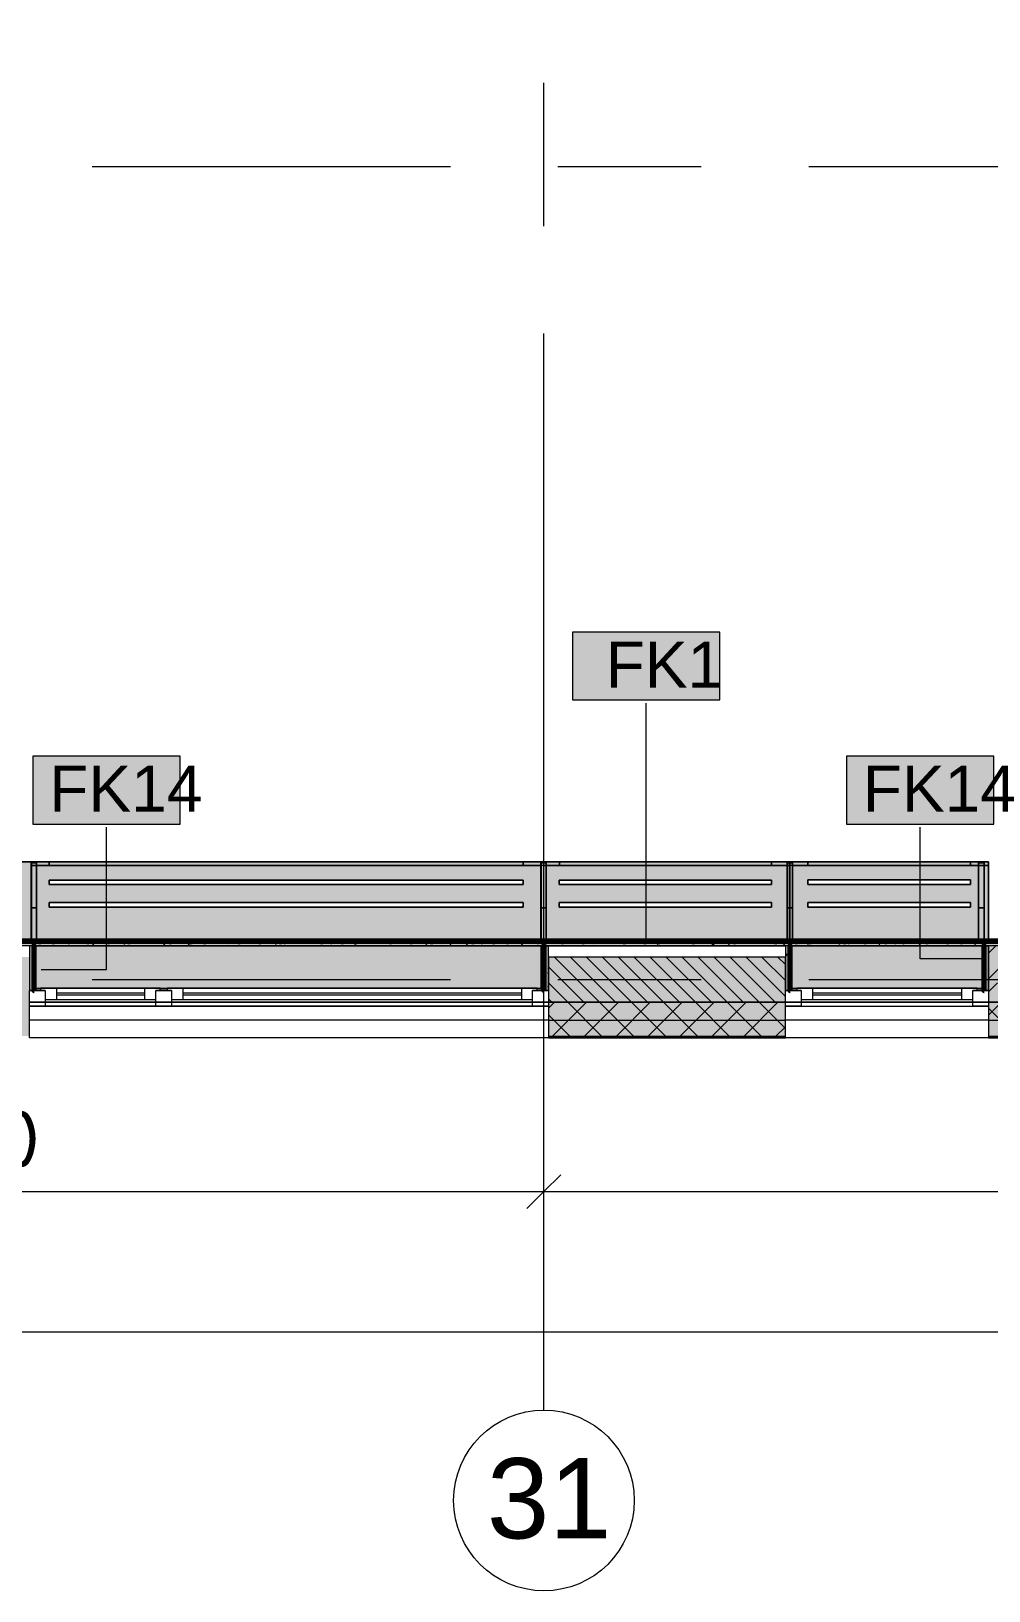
# Model space of a CAD drawing. Header units: millimetres. Extents: x -3817 to 677485, y -22715 to 103890.
# Drawn here: x 665764 to 670007, y -830 to 6076 of the extents above; entities that cross this region are included whole.
import ezdxf

# ---------------------------------------------------------------- set-up
doc = ezdxf.new("R2010")
doc.units = ezdxf.units.MM
doc.layers.add('PDF _Геометрия', color=7, linetype='Continuous', true_color=0x1d1d1d)
doc.layers.add('PDF _Сплошная заливка', color=7, linetype='Continuous', true_color=0xffffff)
doc.layers.add('PDF _Текст', color=7, linetype='Continuous')
doc.styles.add('PDF ArialMT', font='arial.ttf')
doc.styles.add('PDF GOST-Common', font='arial.ttf')
doc.styles.add('PDF ISOCPEUR', font='isocpeur.ttf')

msp = doc.modelspace()

# ---------------------------------------------------------------- hatches: boundary and pattern name
at = {"layer": 'PDF _Сплошная заливка', "true_color": 0xeae6de, "transparency": 33554559}
h = msp.add_hatch(color=254, dxfattribs=at)
h.paths.add_polyline_path([(664604.5, 2046.9), (665764.7, 2046.9), (665764.7, 2397.2), (664604.5, 2397.2)], flags=0)
h.paths.add_polyline_path([(664684.5, 2197.2), (664684.5, 2217.2), (665684.7, 2217.2), (665684.7, 2197.2), (665276.1, 2197.2)], flags=0)
h.paths.add_polyline_path([(664684.5, 2297.2), (664684.5, 2317.2), (665684.7, 2317.2), (665684.7, 2297.2), (665276.1, 2297.2)], flags=0)
h = msp.add_hatch(color=254, dxfattribs=at)
h.paths.add_polyline_path([(665763.8, 2046.9), (668023.8, 2046.9), (668023.8, 2397.1), (665763.8, 2397.1)], flags=0)
h.paths.add_polyline_path([(665843.8, 2197.1), (665843.8, 2217.1), (667943.8, 2217.1), (667943.8, 2197.1), (666710.8, 2197.1)], flags=0)
h.paths.add_polyline_path([(665843.8, 2297.1), (665843.8, 2317.1), (667943.8, 2317.1), (667943.8, 2297.1), (666710.8, 2297.1)], flags=0)
h = msp.add_hatch(color=254, dxfattribs=at)
h.paths.add_polyline_path([(668023.8, 2046.9), (669124, 2046.9), (669124, 2396.9), (668023.8, 2396.9)], flags=0)
h.paths.add_polyline_path([(668145.6, 2196.9), (668103.8, 2196.9), (668103.8, 2216.9), (669044, 2216.9), (669044, 2196.9)], flags=0)
h.paths.add_polyline_path([(668103.8, 2296.9), (668103.8, 2316.9), (669044, 2316.9), (669044, 2296.9), (668145.6, 2296.9)], flags=0)
h = msp.add_hatch(color=254, dxfattribs=at)
h.paths.add_polyline_path([(669125.2, 2046.9), (670005.5, 2046.9), (670005.5, 2397.2), (669125.2, 2397.2)], flags=0)
h.paths.add_polyline_path([(669205.2, 2197.2), (669205.2, 2217.2), (669925.5, 2217.2), (669925.5, 2197.2), (669580.3, 2197.2)], flags=0)
h.paths.add_polyline_path([(669205.2, 2297.2), (669205.2, 2317.2), (669925.5, 2317.2), (669925.5, 2297.2), (669580.3, 2297.2)], flags=0)
at = {"layer": 'PDF _Сплошная заливка', "transparency": 33554559}
for points in [[(676885.5, 2025.9), (676885.5, 2045.9), (661845.5, 2045.9), (661846.5, 2025.9), (676754.1, 2025.9)], [(668035.5, 1827.9), (668055.5, 1827.9), (668055.5, 2025.7), (668035.5, 2025.7), (668035.5, 1922.8)], [(669985.5, 1827.9), (670005.5, 1827.9), (670005.5, 2025.7), (669985.5, 2025.7), (669985.5, 1922.8)], [(670005.5, 1775.9), (670905.5, 1775.9), (670905.5, 2025.9), (670005.5, 2025.9), (670005.5, 1922.8)]]:
    msp.add_hatch(color=256, dxfattribs=at).paths.add_polyline_path(points)
at = {"layer": 'PDF _Сплошная заливка', "true_color": 0xeae6de, "transparency": 33554559}
for points in [[(665805.5, 1837.2), (665805.5, 1837.9), (668023.8, 1837.9), (668023.8, 2025.9), (665776.5, 2025.9), (665776.5, 1837.2)], [(669155.5, 1837.2), (669155.5, 1837.9), (669984.5, 1837.9), (669985.5, 2025.7), (669126.5, 2025.9), (669126.5, 1837.2)]]:
    msp.add_hatch(color=254, dxfattribs=at).paths.add_polyline_path(points)
at = {"layer": 'PDF _Сплошная заливка', "transparency": 33554559}
h = msp.add_hatch(color=256, dxfattribs=at)
h.paths.add_polyline_path([(661005.5, 1775.9), (661905.5, 1775.9), (661905.5, 1975.9), (661005.5, 1975.9), (661005.5, 1922.8)], flags=0)
h.paths.add_polyline_path([(665755.5, 1775.9), (665755.5, 1975.9), (665505.5, 1975.9), (665505.5, 1775.9)], flags=0)
h.paths.add_polyline_path([(658102.3, 1775.9), (658305.5, 1775.9), (658305.5, 1975.9), (657255.5, 1975.9), (657255.5, 1775.9)], flags=0)
h.paths.add_polyline_path([(673505.5, 1775.9), (673505.5, 1975.9), (673205.5, 1975.9), (673205.5, 1775.9)], flags=0)
h.paths.add_polyline_path([(662805.5, 1775.9), (663705.5, 1775.9), (663705.5, 1975.9), (662805.5, 1975.9), (662805.5, 1922.8)], flags=0)
h.paths.add_polyline_path([(671405.5, 1775.9), (671405.5, 1975.9), (670905.5, 1975.9), (670905.5, 1775.9), (671015.1, 1775.9)], flags=0)
h.paths.add_polyline_path([(668055.5, 1775.9), (669105.5, 1775.9), (669105.5, 1975.9), (668055.5, 1975.9), (668055.5, 1922.8)], flags=0)
h.paths.add_polyline_path([(653805.5, 1775.9), (653805.5, 1975.9), (652905.5, 1975.9), (652905.5, 1775.9), (653798.1, 1775.9)], flags=0)
h.paths.add_polyline_path([(654955.5, 1775.9), (654955.5, 1975.9), (654705.5, 1975.9), (654705.5, 1775.9)], flags=0)
h.paths.add_polyline_path([(646855.5, 1775.9), (646855.5, 1975.9), (646605.5, 1975.9), (646605.5, 1775.9), (646624.3, 1775.9)], flags=0)
h.paths.add_polyline_path([(649155.5, 1775.9), (650205.5, 1775.9), (650205.5, 1975.9), (649155.5, 1975.9)], flags=0)
h.paths.add_polyline_path([(644005.5, 1775.9), (644805.5, 1775.9), (644805.5, 1975.9), (644005.5, 1975.9), (644005.5, 1922.8)], flags=0)
h = msp.add_hatch(color=256, dxfattribs=at)
h.paths.add_polyline_path([(672305.5, 1625.9), (673505.5, 1625.9), (673505.5, 1775.9), (672305.5, 1775.9)], flags=0)
h.paths.add_polyline_path([(676754.1, 1625.9), (677155.5, 1625.9), (677155.5, 1775.9), (675805.5, 1775.9), (675805.5, 1625.9)], flags=0)
h.paths.add_polyline_path([(668055.5, 1625.9), (669105.5, 1625.9), (669105.5, 1775.9), (668055.5, 1775.9)], flags=0)
h.paths.add_polyline_path([(644005.5, 1625.9), (644805.5, 1625.9), (644805.5, 1775.9), (644005.5, 1775.9)], flags=0)
h.paths.add_polyline_path([(658102.3, 1625.9), (658305.5, 1625.9), (658305.5, 1775.9), (657255.5, 1775.9), (657255.5, 1625.9)], flags=0)
h.paths.add_polyline_path([(645705.5, 1625.9), (646855.5, 1625.9), (646855.5, 1775.9), (645705.5, 1775.9)], flags=0)
h.paths.add_polyline_path([(643105.5, 1625.9), (643105.5, 1775.9), (641285.5, 1775.9), (641285.5, 1625.9), (642320, 1625.9)], flags=0)
h.paths.add_polyline_path([(671405.5, 1625.9), (671405.5, 1775.9), (670005.5, 1775.9), (670005.5, 1625.9), (671015.1, 1625.9)], flags=0)
h.paths.add_polyline_path([(661905.5, 1625.9), (661905.5, 1775.9), (661005.5, 1775.9), (661005.5, 1625.9)], flags=0)
h.paths.add_polyline_path([(663705.5, 1625.9), (663705.5, 1775.9), (662805.5, 1775.9), (662805.5, 1625.9)], flags=0)
h.paths.add_polyline_path([(649155.5, 1625.9), (650205.5, 1625.9), (650205.5, 1775.9), (649155.5, 1775.9)], flags=0)
h.paths.add_polyline_path([(651105.5, 1625.9), (652005.5, 1625.9), (652005.5, 1775.9), (651105.5, 1775.9)], flags=0)
h.paths.add_polyline_path([(659205.5, 1625.9), (660105.5, 1625.9), (660105.5, 1775.9), (659205.5, 1775.9)], flags=0)
h.paths.add_polyline_path([(654955.5, 1625.9), (654955.5, 1775.9), (652905.5, 1775.9), (652905.5, 1625.9), (654705.5, 1625.9)], flags=0)
h.paths.add_polyline_path([(665755.5, 1625.9), (665755.5, 1775.9), (664605.5, 1775.9), (664605.5, 1625.9), (665276.1, 1625.9)], flags=0)

# ---------------------------------------------------------------- linework, layer by layer
at = {"layer": 'PDF _Геометрия', "color": 9, "lineweight": 9, "true_color": 0xc0c0c0}
for points in [[(676935.5, 12235.9), (676935.5, 10775.9), (676905.6, 10775.9), (676905.6, 10755.9), (677103.5, 10755.9), (677103.5, 10775.9), (676955.5, 10775.9), (677155.5, 10775.9), (677313.5, 10775.9), (677313.5, 9575.9), (677155.5, 9575.9), (677155.5, 1775.9), (676905.5, 1775.9), (675805.5, 1775.9), (675805.5, 2025.9), (676905.5, 2025.9), (676905.5, 9575.9), (676905.5, 2025.9), (676885.5, 2025.9), (661846.5, 2025.9), (661905.5, 2025.9)], [(676885.5, 9575.9), (676885.5, 2045.9), (661846.5, 2045.9)], [(668023.8, 2025.9), (669105.5, 2025.9)], [(668055.5, 1775.9), (665755.5, 1775.9)], [(670005.5, 1775.9), (669105.5, 1775.9)]]:
    msp.add_lwpolyline(points, dxfattribs=at)
at = {"layer": 'PDF _Геометрия', "color": 253, "lineweight": 9, "true_color": 0xaaaaaa}
for points in [[(668035.5, 5212.8), (668035.5, 5847.8)], [(666033.9, 5475.9), (667621.4, 5475.9)], [(668097.7, 5475.9), (668732.7, 5475.9)], [(669208.9, 5475.9), (670796.4, 5475.9)], [(668035.5, -30.4), (668035.5, 2469.6), (668035.5, 4736.5)], [(666033.9, 1875.9), (667621.4, 1875.9)], [(668097.7, 1875.9), (668732.7, 1875.9)], [(669208.9, 1875.9), (670796.4, 1875.9)], [(665825.5, 1827.9), (665755.5, 1827.9)], [(665875.5, 1817.9), (666265.5, 1817.9)], [(666265.5, 1807.9), (665875.5, 1807.9)], [(666435.5, 1817.9), (667935.5, 1817.9)], [(667935.5, 1807.9), (666435.5, 1807.9)], [(668055.5, 1827.9), (667985.5, 1827.9)], [(669175.5, 1827.9), (669105.5, 1827.9)], [(669225.5, 1817.9), (669885.5, 1817.9)], [(669885.5, 1807.9), (669225.5, 1807.9)], [(670005.5, 1827.9), (669935.5, 1827.9)], [(665755.5, 1757.9), (668055.5, 1757.9)], [(667985.5, 1757.9), (665825.5, 1757.9)], [(669105.5, 1757.9), (670005.5, 1757.9)]]:
    msp.add_lwpolyline(points, dxfattribs=at)
at = {"layer": 'PDF _Геометрия', "color": 231, "lineweight": 70, "true_color": 0xff80c0}
msp.add_lwpolyline([(661846.5, 2045.9), (676885, 2045.9), (676885, 2046.9), (661846.5, 2046.9), (661846.5, 5605.9), (661845.5, 5605.9)], dxfattribs=at)
at = {"layer": 'PDF _Геометрия', "color": 7, "lineweight": 9}
for points in [[(668815.1, 3414.3), (668162, 3414.3), (668162, 3114.3), (668815.1, 3114.3)], [(666424, 2865), (665770.9, 2865), (665770.9, 2565), (666424, 2565)], [(670028.7, 2865), (669375.6, 2865), (669375.6, 2565), (670028.7, 2565)], [(670905.5, 1775.9), (670905.5, 1975.9), (670905.5, 2025.9), (670005.5, 2025.9), (670005.5, 1775.9)], [(668055.5, 1775.9), (669105.5, 1775.9)]]:
    msp.add_lwpolyline(points, close=True, dxfattribs=at)
for points in [[(668488.5, 2038.2), (668488.5, 3100.5)], [(665808.4, 1920.9), (666097.5, 1920.9), (666097.5, 2551.1)], [(669992.3, 1967.8), (669702.1, 1967.8), (669702.1, 2551.1)], [(668055.5, 1696.9), (669105.5, 1696.9)], [(670005.5, 1696.9), (671405.5, 1696.9)], [(668055.5, 1625.9), (669105.5, 1625.9)], [(668055.5, 1622.9), (669105.5, 1622.9)], [(670005.5, 1625.9), (671405.5, 1625.9)], [(670005.5, 1622.9), (671405.5, 1622.9)], [(636635.5, 1057.2), (636635.5, 937.2), (636935.5, 937.2), (641435.5, 937.2), (644935.5, 937.2), (646735.5, 937.2), (650685.5, 937.2), (652785.5, 937.2), (657885.5, 937.2), (659285.5, 937.2), (662785.5, 937.2), (668035.5, 937.2), (673285.5, 937.2), (677205.5, 937.2)], [(668035.5, 743.3), (668035.5, 937.2), (668035.5, 1057.2)], [(636515.5, 316.1), (677205.5, 316.1)]]:
    msp.add_lwpolyline(points, dxfattribs=at)
at = {"layer": 'PDF _Геометрия', "color": 8, "lineweight": 9, "true_color": 0x808080}
for points in [[(665764.7, 2046.9), (665764.7, 2397.2), (664604.5, 2397.2), (664604.5, 2046.9), (664604.5, 2397.2), (663724.2, 2397.2), (663724.2, 2046.9), (663724.2, 2397.2), (662784, 2397.2)], [(662784, 2046.9), (662784, 2397.2), (663724.2, 2397.2), (664604.5, 2397.2), (665764.7, 2397.2)], [(664604.7, 2397.2), (665764.7, 2397.2), (664604.7, 2397.2)], [(668023.8, 2396.9), (669124, 2396.9), (669124, 2046.9), (669124, 2396.9), (668023.8, 2396.9), (668023.8, 2046.9), (668023.8, 2397.1), (665763.8, 2397.1), (665763.8, 2046.9)], [(665764.7, 2397.1), (668023.8, 2397.1), (665764.7, 2397.1), (668023.8, 2397.1)], [(665843.8, 2397.1), (667943.8, 2397.1), (665843.8, 2397.1)], [(668024, 2396.9), (669124, 2396.9), (668024, 2396.9)], [(668104, 2396.9), (669044, 2396.9), (668104, 2396.9)], [(669125.5, 2397.2), (670005.5, 2397.2), (669125.5, 2397.2)], [(669205.5, 2397.2), (669925.5, 2397.2), (669205.5, 2397.2)], [(665805.5, 1837.2), (665776.5, 1837.2), (665805.5, 1837.2)], [(669155.5, 1837.2), (669126.5, 1837.2), (669155.5, 1837.2)]]:
    msp.add_lwpolyline(points, dxfattribs=at)
at = {"layer": 'PDF _Геометрия', "color": 253, "lineweight": 9, "true_color": 0xaba79f}
for points in [[(665763.8, 2046.9), (665763.8, 2395.1)], [(665764.7, 2395), (665764.7, 2046.9)], [(665767.7, 2393.2), (665787.5, 2393.2), (665787.5, 2053.2), (665787.5, 2381.1)], [(665787.5, 2381.1), (665787.5, 2193.2), (665787.5, 2381.1)], [(668021.8, 2381.1), (665787.5, 2381.1), (668021.8, 2381.1)], [(667943.8, 2381.1), (665843.8, 2381.1), (667943.8, 2381.1)], [(668021.8, 2381.1), (668021.8, 2053.2), (668021.8, 2392.6)], [(668021.8, 2381.1), (668021.8, 2193.2), (668021.8, 2381.1)], [(668023.8, 2393.2), (668023.8, 2397.1)], [(668027.5, 2393.2), (668045.8, 2393.2), (668045.8, 2053.2), (668045.8, 2380.9)], [(668045.8, 2380.9), (668045.8, 2193.2), (668045.8, 2380.9)], [(669113.5, 2380.9), (668045.8, 2380.9), (669113.5, 2380.9)], [(669113.5, 2380.9), (669113.5, 2053.2), (669113.5, 2393.2), (669120.3, 2393.2)], [(669113.5, 2380.9), (669113.5, 2193.2), (669113.5, 2380.9)], [(669125.5, 2393.2), (669125.5, 2396.6), (669125.5, 2393.2)], [(669129.2, 2393.2), (669137.5, 2393.2), (669137.5, 2053.2), (669137.5, 2381.2)], [(669137.5, 2381.2), (669137.5, 2193.2), (669137.5, 2381.2)], [(669961.5, 2381.2), (669138, 2381.2), (669961.5, 2381.2), (669961.5, 2193.2), (669961.5, 2381.2), (669961.5, 2053.2), (669961.5, 2393.2), (669985.5, 2393.2), (669985.5, 2053.2), (669985.5, 2381.2)], [(669925.5, 2381.2), (669205.5, 2381.2), (669925.5, 2381.2)], [(669985.5, 2193.2), (669985.5, 2381.2), (669985.5, 2193.2)], [(670005.5, 2381.2), (669985.5, 2381.2), (670005.5, 2381.2)]]:
    msp.add_lwpolyline(points, dxfattribs=at)
at = {"layer": 'PDF _Геометрия', "color": 7, "lineweight": 9, "true_color": 0xf4f4f3}
msp.add_lwpolyline([(665763.8, 2381.2), (665763.8, 2393.2)], dxfattribs=at)
at = {"layer": 'PDF _Геометрия', "color": 254, "lineweight": 9, "true_color": 0xd5d3cf}
for points in [[(665763.8, 2393.2), (665763.8, 2381.1)], [(665764.7, 2381.2), (665764.7, 2393.2)], [(665776.6, 2381.1), (665764.7, 2381.1)], [(665767.7, 2393.2), (665787.5, 2393.2), (665767.7, 2393.2), (665787.5, 2393.2), (665787.5, 2381.1), (665779.8, 2381.1)], [(665787.5, 2393.2), (665787.5, 2381.1), (665787.5, 2393.2)], [(668023.8, 2381.1), (668023.8, 2393.2)], [(668036.6, 2380.9), (668024, 2380.9), (668024, 2393.2)], [(668027.5, 2393.2), (668045.8, 2393.2), (668027.5, 2393.2), (668045.8, 2393.2), (668045.8, 2380.9), (668039.8, 2380.9)], [(668045.8, 2393.2), (668045.8, 2380.9), (668045.8, 2393.2)], [(668104, 2396.9), (668104, 2380.9), (668104, 2396.9)], [(669113.5, 2386.4), (669113.5, 2393.2), (669120.3, 2393.2)], [(669113.5, 2393.2), (669113.5, 2386.4), (669113.5, 2393.2)], [(669124, 2380.9), (669113.5, 2380.9)], [(669137.5, 2381.2), (669125.5, 2381.2), (669125.5, 2393.2)], [(669129.2, 2393.2), (669137.5, 2393.2), (669137.5, 2384.9), (669137.5, 2393.2), (669137.5, 2384.9)], [(669961.5, 2381.2), (669961.5, 2393.2), (669961.5, 2381.2)], [(669985.5, 2381.2), (669985.5, 2393.2), (669985.5, 2381.2)]]:
    msp.add_lwpolyline(points, dxfattribs=at)
at = {"layer": 'PDF _Геометрия', "color": 7, "lineweight": 9, "true_color": 0xf2f1ef}
msp.add_lwpolyline([(665764.7, 2381.2), (665764.7, 2393.2)], dxfattribs=at)
at = {"layer": 'PDF _Геометрия', "color": 254, "lineweight": 9, "true_color": 0xeae9e7}
for points in [[(665764.7, 2381.1), (665776.6, 2381.1)], [(665779.8, 2381.1), (665787.5, 2381.1)], [(668036.6, 2380.9), (668024, 2380.9), (668024, 2393.2)], [(668039.8, 2380.9), (668045.8, 2380.9)], [(669113.5, 2380.9), (669124, 2380.9)], [(669137.5, 2381.2), (669125.5, 2381.2), (669125.5, 2393.2)], [(669961.5, 2381.2), (669985.5, 2381.2)]]:
    msp.add_lwpolyline(points, dxfattribs=at)
at = {"layer": 'PDF _Геометрия', "color": 254, "lineweight": 9, "true_color": 0xe5e3df}
for points in [[(665776.6, 2381.1), (665779.8, 2381.1)], [(668036.6, 2380.9), (668039.8, 2380.9)]]:
    msp.add_lwpolyline(points, dxfattribs=at)
at = {"layer": 'PDF _Геометрия', "color": 9, "lineweight": 9, "true_color": 0xcbc7bf}
for points in [[(665779.8, 2381.1), (665776.6, 2381.1)], [(668021.8, 2392.6), (668021.8, 2381.1), (668021.8, 2392.6)], [(668021.8, 2392.6), (668021.8, 2381.1)], [(668039.8, 2380.9), (668036.6, 2380.9)], [(669113.5, 2386.4), (669113.5, 2380.9)], [(669113.5, 2380.9), (669113.5, 2386.4), (669113.5, 2380.9)], [(669137.5, 2381.8), (669137.5, 2384.9)], [(665776.5, 2025.9), (668023.8, 2025.9)], [(669126.5, 2025.9), (670005.5, 2025.9)]]:
    msp.add_lwpolyline(points, dxfattribs=at)
at = {"layer": 'PDF _Геометрия', "color": 254, "lineweight": 9, "true_color": 0xd5d3cf}
for points in [[(665843.8, 2397.1), (665843.8, 2381.1)], [(667943.8, 2397.1), (667943.8, 2381.1)], [(669044, 2396.9), (669044, 2380.9)], [(669120.3, 2393.2), (669113.5, 2393.2)], [(669137.5, 2393.2), (669129.2, 2393.2)], [(669205.5, 2397.2), (669205.5, 2381.2)], [(669925.5, 2397.2), (669925.5, 2381.2)], [(669985.5, 2393.2), (669985.5, 2381.2), (669961.5, 2381.2), (669961.5, 2393.2)], [(669985.5, 2393.2), (669961.5, 2393.2)], [(665787.5, 2193.2), (665764.7, 2193.2)], [(668045.8, 2193.2), (668023.8, 2193.2)], [(669124, 2193.2), (669113.5, 2193.2)], [(669137.5, 2193.2), (669125.2, 2193.2)], [(669985.5, 2193.2), (669961.5, 2193.2)]]:
    msp.add_lwpolyline(points, close=True, dxfattribs=at)
at = {"layer": 'PDF _Геометрия', "color": 9, "lineweight": 9, "true_color": 0xc1bbaf}
msp.add_lwpolyline([(668023.8, 2393.2), (668023.8, 2396.9), (668023.8, 2046.9), (668023.8, 2396.9)], dxfattribs=at)
at = {"layer": 'PDF _Геометрия', "color": 7, "lineweight": 9, "true_color": 0xefeeeb}
msp.add_lwpolyline([(668023.8, 2381.1), (668023.8, 2393.2)], dxfattribs=at)
at = {"layer": 'PDF _Геометрия', "color": 253, "lineweight": 9, "true_color": 0xaba79f}
for points in [[(668024, 2393.2), (668024, 2396.4)], [(669044, 2380.9), (668104, 2380.9)], [(665770.9, 2053.2), (665764.7, 2053.2)], [(665787.5, 2053.2), (665771.8, 2053.2)], [(668031, 2053.2), (668023.8, 2053.2)], [(668045.8, 2053.2), (668031.9, 2053.2)], [(669115.9, 2053.2), (669113.5, 2053.2)], [(669124, 2053.2), (669116.8, 2053.2)], [(669132.3, 2053.2), (669125.2, 2053.2)], [(669137.5, 2053.2), (669133.2, 2053.2)], [(669961.5, 2053.2), (669985.5, 2053.2)]]:
    msp.add_lwpolyline(points, close=True, dxfattribs=at)
at = {"layer": 'PDF _Геометрия', "color": 8, "lineweight": 9, "true_color": 0x808080}
for points in [[(669124, 2396.9), (669124, 2393.2)], [(669125.2, 2397.2), (670005.5, 2397.2), (670005.5, 2046.9), (670005.5, 2397.2), (669125.2, 2397.2), (669125.2, 2046.9)], [(670005.5, 2397.2), (670005.5, 2381.2)], [(665843.8, 2317.1), (667943.8, 2317.1), (667943.8, 2297.1), (665843.8, 2297.1)], [(665843.8, 2317.1), (665843.8, 2297.1), (667943.8, 2297.1), (667943.8, 2317.1)], [(668103.8, 2296.9), (668103.8, 2316.9), (669044, 2316.9), (669044, 2296.9)], [(668103.8, 2296.9), (669044, 2296.9), (669044, 2316.9), (668103.8, 2316.9)], [(669205.2, 2317.2), (669925.5, 2317.2), (669925.5, 2297.2), (669205.2, 2297.2)], [(669205.2, 2317.2), (669205.2, 2297.2), (669925.5, 2297.2), (669925.5, 2317.2)], [(665843.8, 2217.1), (667943.8, 2217.1), (667943.8, 2197.1), (665843.8, 2197.1)], [(665843.8, 2217.1), (665843.8, 2197.1), (667943.8, 2197.1), (667943.8, 2217.1)], [(668103.8, 2196.9), (668103.8, 2216.9), (669044, 2216.9), (669044, 2196.9)], [(668103.8, 2196.9), (669044, 2196.9), (669044, 2216.9), (668103.8, 2216.9)], [(669205.2, 2217.2), (669925.5, 2217.2), (669925.5, 2197.2), (669205.2, 2197.2)], [(669205.2, 2217.2), (669205.2, 2197.2), (669925.5, 2197.2), (669925.5, 2217.2)], [(668023.8, 2025.9), (668023.8, 1837.2), (668005.5, 1837.2), (668023.8, 1837.2)], [(666365.5, 1837.2), (666335.5, 1837.2)], [(669984.5, 1837.2), (669955.5, 1837.2)]]:
    msp.add_lwpolyline(points, close=True, dxfattribs=at)
at = {"layer": 'PDF _Геометрия', "color": 254, "lineweight": 9, "true_color": 0xdfdfdf}
msp.add_lwpolyline([(669124, 2380.9), (669124, 2393.2)], dxfattribs=at)
at = {"layer": 'PDF _Геометрия', "color": 9, "lineweight": 9, "true_color": 0xbfbfbf}
msp.add_lwpolyline([(669124, 2380.9), (669124, 2393.2)], dxfattribs=at)
at = {"layer": 'PDF _Геометрия', "color": 9, "lineweight": 9, "true_color": 0xcbc7bf}
msp.add_lwpolyline([(669137.5, 2381.8), (669137.5, 2384.9)], close=True, dxfattribs=at)
at = {"layer": 'PDF _Геометрия', "color": 9, "lineweight": 9, "true_color": 0xc0c0c0}
for points in [[(665775.5, 1827.9), (665775.5, 2025.9), (665755.5, 2025.9), (665755.5, 1827.9)], [(668055.5, 1827.9), (668055.5, 2025.7), (668035.5, 2025.7), (668035.5, 1827.9)], [(669125.5, 1827.9), (669125.5, 2025.9), (669105.5, 2025.9), (669105.5, 1827.9)], [(670005.5, 1827.9), (670005.5, 2025.7), (669985.5, 2025.7), (669985.5, 1827.9)], [(669105.5, 1775.9), (669105.5, 1975.9), (668055.5, 1975.9), (668055.5, 1775.9), (668055.5, 1617.9), (669105.5, 1617.9)], [(671405.5, 1775.9), (671405.5, 1975.9), (670905.5, 1975.9), (670905.5, 1775.9), (670005.5, 1775.9), (670005.5, 1617.9), (671405.5, 1617.9)], [(665755.5, 1617.9), (665755.5, 1775.9), (668055.5, 1775.9), (668055.5, 1617.9)], [(669105.5, 1617.9), (669105.5, 1775.9), (670005.5, 1775.9), (670005.5, 1617.9)]]:
    msp.add_lwpolyline(points, close=True, dxfattribs=at)
at = {"layer": 'PDF _Геометрия', "color": 7, "lineweight": 70, "true_color": 0xffd2ff}
for points in [[(665776.5, 1827.9), (665776.5, 2025.9), (665775.5, 2025.9), (665775.5, 1827.9)], [(668035.5, 1827.9), (668035.5, 2025.7), (668034.5, 2025.7), (668034.5, 1827.9)], [(669126.5, 1827.9), (669126.5, 2025.9), (669125.5, 2025.9), (669125.5, 1827.9)], [(669985.5, 1827.9), (669985.5, 2025.7), (669984.5, 2025.7), (669984.5, 1827.9)]]:
    msp.add_lwpolyline(points, close=True, dxfattribs=at)
at = {"layer": 'PDF _Геометрия', "color": 253, "lineweight": 9, "true_color": 0x9b9b9b}
for points in [[(665796.4, 2028.3), (665806.4, 2028.3)], [(665836.1, 2045.9), (665833.9, 2042)], [(665857.3, 2028.3), (665867.4, 2028.3)], [(665890.6, 2042.3), (665888.6, 2045.9)], [(665932.2, 2031.1), (665927.2, 2039.9)], [(666000.3, 2035.2), (665995.2, 2043.9)], [(666001.4, 2027.3), (666000.6, 2025.9)], [(666009.7, 2028.3), (666019.8, 2028.3)], [(666040.9, 2025.9), (666036.9, 2032.8)], [(666043, 2038.4), (666038, 2029.7)], [(666082.5, 2045.9), (666079.6, 2040.9)], [(666101.2, 2028.3), (666111.2, 2028.3)], [(666152.7, 2045.5), (666147.6, 2036.8)], [(666178, 2032.2), (666172.9, 2040.9)], [(666192.6, 2028.3), (666202.7, 2028.3)], [(666247.1, 2026.2), (666246.9, 2025.9)], [(666355.7, 2029.2), (666350.6, 2038)], [(666375.5, 2028.3), (666385.5, 2028.3)], [(666392.8, 2025.9), (666392.3, 2026.8)], [(666398.4, 2044.4), (666393.4, 2035.7)], [(666463.2, 2025.9), (666460.3, 2030.9)], [(666466.4, 2040.3), (666461.4, 2031.6)], [(666466.9, 2028.3), (666477, 2028.3)], [(666527.9, 2028.3), (666537.9, 2028.3)], [(666639.2, 2025.9), (666638, 2027.9)], [(666680.3, 2028.3), (666690.3, 2028.3)], [(666680.8, 2045.9), (666680.8, 2045.8)], [(666737.5, 2038.5), (666733.2, 2045.9)], [(666771.7, 2028.3), (666781.8, 2028.3)], [(666848.2, 2031.1), (666845.2, 2025.9)], [(666863.2, 2028.3), (666873.2, 2028.3)], [(666889.9, 2042.2), (666884.9, 2033.5)], [(666927.2, 2045.9), (666926.5, 2044.7)], [(666997.6, 2045.9), (666994.5, 2040.6)], [(667046, 2028.3), (667056.1, 2028.3)], [(667051.2, 2043.7), (667050, 2045.9)], [(667094, 2030), (667091.6, 2025.9)], [(667137.5, 2028.3), (667147.5, 2028.3)], [(667160.9, 2036.6), (667155.9, 2045.3)], [(667162, 2025.9), (667162, 2025.9)], [(667202.3, 2025.9), (667197.5, 2034.2)], [(667198.4, 2028.3), (667208.5, 2028.3)], [(667243.9, 2045.9), (667240.3, 2039.5)], [(667297, 2044.8), (667296.4, 2045.9)], [(667313.3, 2044.1), (667308.3, 2035.4)], [(667350.8, 2028.3), (667360.9, 2028.3)], [(667442.3, 2028.3), (667452.3, 2028.3)], [(667474.7, 2041.8), (667472.3, 2045.9)], [(667516.3, 2030.6), (667511.3, 2039.3)], [(667533.7, 2028.3), (667543.8, 2028.3)], [(667584.4, 2034.7), (667579.3, 2043.4)], [(667624.7, 2025.9), (667621, 2032.3)], [(667695.1, 2034.8), (667690.1, 2026.1)], [(667716.6, 2028.3), (667726.7, 2028.3)], [(667736.7, 2045.9), (667731.7, 2037.3)], [(667762.1, 2031.7), (667757, 2040.4)], [(667808, 2028.3), (667818.1, 2028.3)], [(667842.3, 2045.9), (667841.4, 2044.4)], [(667869, 2028.3), (667879.1, 2028.3)], [(667939.8, 2028.7), (667934.7, 2037.5)], [(667940.9, 2033.8), (667936.3, 2025.9)], [(667976.6, 2025.9), (667976.4, 2026.3)], [(668008.9, 2029.7), (668006.7, 2025.9)], [(668021.4, 2028.3), (668031.5, 2028.3)], [(668047, 2025.9), (668044.4, 2030.4)], [(668049.4, 2021.7), (668047.1, 2025.7)], [(668088.6, 2045.9), (668087.1, 2043.3)], [(668112.8, 2028.3), (668122.9, 2028.3)], [(668159, 2045.9), (668155.2, 2039.2)], [(668204.3, 2028.3), (668214.3, 2028.3)], [(668223, 2025.9), (668222.1, 2027.4)], [(668254.6, 2028.6), (668253.1, 2025.9)], [(668321.6, 2038), (668317, 2045.9)], [(668387.2, 2028.3), (668397.2, 2028.3)], [(668478.6, 2028.3), (668488.7, 2028.3)], [(668542, 2038.6), (668537, 2029.9)], [(668539.6, 2028.3), (668549.6, 2028.3)], [(668581.4, 2045.9), (668578.6, 2041.1)], [(668635.3, 2043.2), (668633.8, 2045.9)], [(668692, 2028.3), (668702, 2028.3)], [(668745, 2036.1), (668740, 2044.8)], [(668746.1, 2026.4), (668745.8, 2025.9)], [(668786.1, 2025.9), (668781.6, 2033.7)], [(668787.7, 2037.5), (668782.7, 2028.8)], [(668783.4, 2028.3), (668793.5, 2028.3)], [(668855.8, 2033.5), (668851.4, 2025.9)], [(668874.8, 2028.3), (668884.9, 2028.3)], [(668881.1, 2044.3), (668880.1, 2045.9)], [(669003.7, 2045.9), (669002, 2043)], [(669058.8, 2041.3), (669056.1, 2045.9)], [(669057.7, 2028.3), (669067.8, 2028.3)], [(669100.4, 2030.1), (669095.4, 2038.8)], [(669101.5, 2032.4), (669097.7, 2025.9)], [(669149.2, 2028.3), (669159.2, 2028.3)], [(669168.4, 2034.2), (669163.4, 2042.9)], [(669169.5, 2028.3), (669168.1, 2025.9)], [(669208.5, 2025.9), (669205, 2031.8)], [(669210.1, 2028.3), (669220.2, 2028.3)], [(669346.1, 2031.2), (669341.1, 2039.9)], [(669362.5, 2028.3), (669372.6, 2028.3)], [(669388.9, 2042.4), (669383.8, 2033.7)], [(669426, 2045.9), (669425.5, 2044.9)], [(669454, 2028.3), (669464, 2028.3)], [(669523.8, 2028.2), (669518.8, 2036.9)], [(669545.4, 2028.3), (669555.5, 2028.3)], [(669593, 2030.2), (669590.5, 2025.9)], [(669630.8, 2025.9), (669628.5, 2029.9)], [(669634.6, 2041.3), (669629.6, 2032.6)], [(669702.6, 2037.2), (669697.6, 2028.5)], [(669728.3, 2028.3), (669738.3, 2028.3)], [(669806.8, 2025.9), (669806.2, 2026.9)], [(669819.7, 2028.3), (669829.8, 2028.3)], [(669880.7, 2028.3), (669890.7, 2028.3)], [(669905.6, 2037.5), (669900.8, 2045.9)], [(669948.4, 2036.2), (669943.3, 2027.4)], [(669988.9, 2015.2), (669985.5, 2021.1)], [(665765.9, 1967.3), (665775.5, 1967.3)], [(668038.3, 1980), (668035.5, 1984.9)], [(669112.7, 1990.7), (669107.6, 1982)], [(669118.7, 1967.3), (669125.5, 1967.3)], [(669993, 1947.1), (669988, 1955.9)], [(670002.6, 1997.8), (670005.5, 1997.8)], [(665765.9, 1875.9), (665775.5, 1875.9)], [(668051.9, 1906.3), (668055.5, 1906.3)], [(668055.5, 1927.5), (668052.6, 1922.4)], [(669108.6, 1894.1), (669105.5, 1899.4)], [(669118.7, 1875.9), (669125.5, 1875.9)], [(669993, 1869.6), (669988, 1860.9)], [(669997.1, 1879.1), (669992.1, 1887.8)], [(670002.6, 1906.3), (670005.5, 1906.3)], [(668051.9, 1845.4), (668055.5, 1845.4)], [(669985.9, 1837.5), (669985.5, 1838.3)], [(670004.2, 1828), (670004.1, 1827.9)]]:
    msp.add_lwpolyline(points, dxfattribs=at)
at = {"layer": 'PDF _Геометрия', "lineweight": 9}
for points in [[(670005.5, 1993), (670038.4, 2025.9)], [(670005.5, 1878.9), (670152.4, 2025.9)], [(668432.4, 1625.9), (668282.4, 1775.9), (668082.4, 1975.9)], [(668353.1, 1775.9), (668153.1, 1975.9)], [(668573.8, 1625.9), (668423.8, 1775.9), (668223.8, 1975.9)], [(668494.5, 1775.9), (668294.5, 1975.9)], [(668715.3, 1625.9), (668565.3, 1775.9), (668365.3, 1975.9)], [(668636, 1775.9), (668436, 1975.9)], [(668856.7, 1625.9), (668706.7, 1775.9), (668506.7, 1975.9)], [(668777.4, 1775.9), (668577.4, 1975.9)], [(668998.1, 1625.9), (668848.1, 1775.9), (668648.1, 1975.9)], [(668918.8, 1775.9), (668718.8, 1975.9)], [(669105.5, 1659.9), (668989.5, 1775.9), (668789.5, 1975.9)], [(669060.2, 1775.9), (668860.2, 1975.9)], [(669105.5, 1801.3), (668930.9, 1975.9)], [(669105.5, 1872), (669001.6, 1975.9)], [(669105.5, 1942.7), (669072.4, 1975.9)], [(668211.7, 1775.9), (668055.5, 1932.1)], [(668291, 1625.9), (668141, 1775.9), (668055.5, 1861.4)], [(670005.5, 1821.9), (670045.2, 1861.6)], [(668070.3, 1775.9), (668055.5, 1790.7)], [(668055.5, 1748.9), (668082.4, 1775.9)], [(668073.8, 1625.9), (668223.8, 1775.9)], [(668215.3, 1625.9), (668365.3, 1775.9)], [(668356.7, 1625.9), (668506.7, 1775.9)], [(668498.1, 1625.9), (668648.1, 1775.9)], [(668639.5, 1625.9), (668789.5, 1775.9)], [(668780.9, 1625.9), (668930.9, 1775.9)], [(668922.4, 1625.9), (669072.4, 1775.9)], [(670005.5, 1719), (670062.3, 1775.9)], [(670129.5, 1625.9), (670005.5, 1749.8)], [(668149.6, 1625.9), (668055.5, 1719.9)], [(669063.8, 1625.9), (669105.5, 1667.6)]]:
    msp.add_lwpolyline(points, dxfattribs=at)
at = {"layer": 'PDF _Геометрия', "color": 253, "lineweight": 13, "true_color": 0xaaaaaa}
for points in [[(665755.5, 1757.9), (665755.5, 1827.9), (665825.5, 1827.9), (665825.5, 1757.9)], [(666335.5, 1837.9), (665805.5, 1837.9), (665805.5, 1827.9), (665825.5, 1827.9), (665825.5, 1787.9), (666315.5, 1787.9), (666315.5, 1827.9), (666335.5, 1827.9)], [(666315.5, 1757.9), (666315.5, 1827.9), (666385.5, 1827.9), (666385.5, 1757.9)], [(668005.5, 1837.9), (666365.5, 1837.9), (666365.5, 1827.9), (666385.5, 1827.9), (666385.5, 1787.9), (667985.5, 1787.9), (667985.5, 1827.9), (668005.5, 1827.9)], [(667985.5, 1757.9), (667985.5, 1827.9), (668055.5, 1827.9), (668055.5, 1757.9)], [(669105.5, 1757.9), (669105.5, 1827.9), (669175.5, 1827.9), (669175.5, 1757.9)], [(669955.5, 1837.9), (669155.5, 1837.9), (669155.5, 1827.9), (669175.5, 1827.9), (669175.5, 1787.9), (669935.5, 1787.9), (669935.5, 1827.9), (669955.5, 1827.9)], [(669935.5, 1757.9), (669935.5, 1827.9), (670005.5, 1827.9), (670005.5, 1757.9)]]:
    msp.add_lwpolyline(points, close=True, dxfattribs=at)
for points in [[(665805.5, 1837.9), (666335.5, 1837.9)], [(665875.5, 1837.9), (665875.5, 1787.9)], [(666265.5, 1837.9), (666265.5, 1787.9)], [(666365.5, 1837.9), (668005.5, 1837.9)], [(666435.5, 1837.9), (666435.5, 1787.9)], [(667935.5, 1837.9), (667935.5, 1787.9)], [(669155.5, 1837.9), (669955.5, 1837.9)], [(669225.5, 1837.9), (669225.5, 1787.9)], [(669885.5, 1837.9), (669885.5, 1787.9)]]:
    msp.add_lwpolyline(points, dxfattribs=at)
at = {"layer": 'PDF _Геометрия', "color": 253, "lineweight": 9, "true_color": 0xaaaaaa}
msp.add_lwpolyline([(666315.5, 1827.9), (666385.5, 1827.9)], close=True, dxfattribs=at)
at = {"layer": 'PDF _Геометрия', "color": 116, "lineweight": 13, "true_color": 0x008040}
for points in [[(668055.5, 1696.9), (665755.5, 1696.9)], [(670005.5, 1696.9), (669105.5, 1696.9)]]:
    msp.add_lwpolyline(points, dxfattribs=at)
at = {"layer": 'PDF _Геометрия', "color": 7, "lineweight": 20}
msp.add_lwpolyline([(668110.5, 1012.2), (668035.5, 937.2), (667960.5, 862.2)], dxfattribs=at)
at = {"layer": 'PDF _Геометрия', "color": 253, "lineweight": 9, "true_color": 0xaaaaaa}
msp.add_circle((668035.5, -430.4), 400, dxfattribs=at)
at = {"layer": 'PDF _Геометрия', "color": 253, "lineweight": 20, "true_color": 0xaaaaaa}
msp.add_circle((668035.5, -430.4), 400, dxfattribs=at)
at = {"layer": 'PDF _Сплошная заливка', "lineweight": 9, "transparency": 33554559}
for points in [[(668815.1, 3414.3), (668162, 3414.3), (668815.1, 3114.3), (668162, 3114.3)], [(666424, 2865), (665770.9, 2865), (666424, 2565), (665770.9, 2565)], [(670028.7, 2865), (669375.6, 2865), (670028.7, 2565), (669375.6, 2565)]]:
    msp.add_solid(points, dxfattribs=at)
at = {"layer": 'PDF _Сплошная заливка', "lineweight": 35, "transparency": 33554559}
for points in [[(665775.5, 1827.9), (665775.5, 2025.9), (665755.5, 1827.9), (665755.5, 2025.9)], [(669125.5, 1827.9), (669125.5, 2025.9), (669105.5, 1827.9), (669105.5, 2025.9)]]:
    msp.add_solid(points, dxfattribs=at)
at = {"layer": 'PDF _Сплошная заливка', "color": 7, "lineweight": 35, "true_color": 0xffd2ff, "transparency": 33554559}
for points in [[(665775.5, 1827.9), (665776.5, 1827.9), (665775.5, 1922.8)], [(668034.5, 1827.9), (668035.5, 1827.9), (668034.5, 1922.8)], [(669125.5, 1827.9), (669126.5, 1827.9), (669125.5, 1922.8)], [(669984.5, 1827.9), (669985.5, 1827.9), (669984.5, 1922.8)]]:
    msp.add_solid(points, dxfattribs=at)

# ---------------------------------------------------------------- texts
at = {"layer": 'PDF _Текст', "attachment_point": 4}
for s, insert, char_height, style in [('FK1', (668309.1, 3270.9), 203.2, 'PDF GOST-Common'), ('FK14', (665843.8, 2721.6), 203.2, 'PDF GOST-Common'), ('FK14', (669448.4, 2721.6), 203.2, 'PDF GOST-Common'), ('5250', (665094.4, 1170), 250.11, 'PDF ISOCPEUR')]:
    msp.add_mtext(s, dxfattribs=dict(at, insert=insert, char_height=char_height, style=style))
at = {"layer": 'PDF _Текст', "color": 9, "true_color": 0xbebebe, "insert": (667782.9, -423.2), "char_height": 355.6, "attachment_point": 4, "style": 'PDF ArialMT'}
msp.add_mtext('31', dxfattribs=at)

doc.saveas('drawing.dxf')
